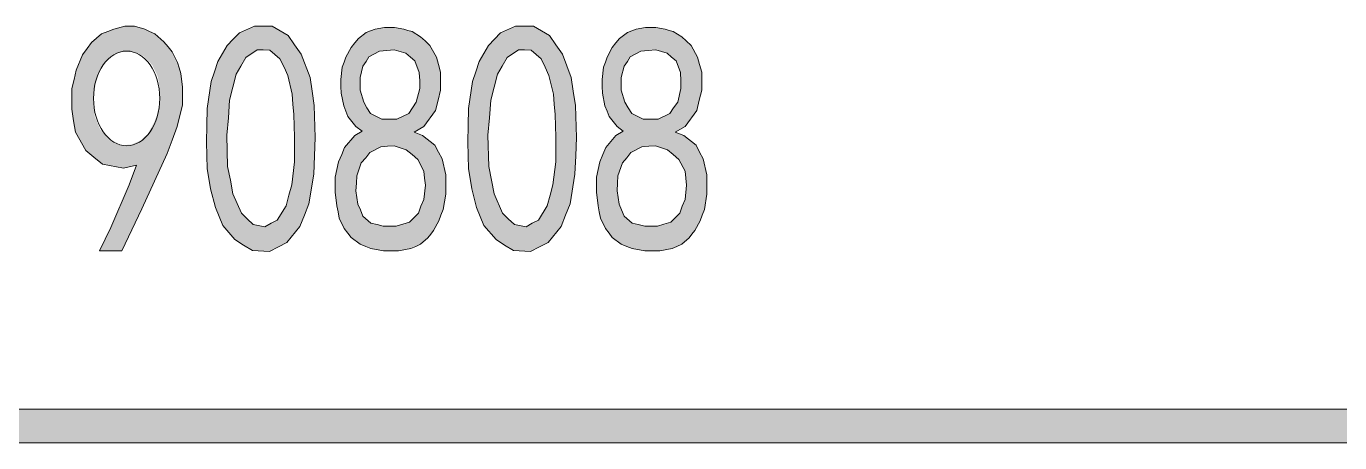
# Model space of a CAD drawing. Header units: millimetres. Extents: x 0 to 586, y 0 to 414.
# Drawn here: x 559.43 to 570.83, y 36.39 to 40.01 of the extents above; entities that cross this region are included whole.
import ezdxf

# ---------------------------------------------------------------- set-up
doc = ezdxf.new("R2010")
doc.units = ezdxf.units.MM

msp = doc.modelspace()

# ---------------------------------------------------------------- hatches: boundary and pattern name
h = msp.add_hatch(color=0)
h.paths.add_polyline_path([(560.062944, 38.054139), (560.161722, 38.25875), (560.320472, 38.629167), (560.383972, 38.7985), (560.271083, 38.773806), (560.087639, 38.809083), (560.013556, 38.869056), (559.943, 38.9255), (559.854806, 39.08425), (559.837167, 39.183028), (559.823056, 39.285333), (559.823056, 39.46525), (559.840694, 39.542861), (559.858333, 39.624), (559.914778, 39.758056), (559.953583, 39.810972), (559.992389, 39.863889), (560.080583, 39.937972), (560.1335, 39.959139), (560.186417, 39.980306), (560.281667, 40.005), (560.324, 40.005), (560.366333, 40.005), (560.454528, 39.980306), (560.496861, 39.959139), (560.542722, 39.937972), (560.620333, 39.870944), (560.659139, 39.825083), (560.694417, 39.78275), (560.740278, 39.691028), (560.754389, 39.645167), (560.7685, 39.595778), (560.782611, 39.475833), (560.782611, 39.40175), (560.782611, 39.324139), (560.73675, 39.133639), (560.694417, 39.017222), (560.648556, 38.900806), (560.429833, 38.421028), (560.256972, 38.054139)])
h.paths.add_polyline_path([(560.013556, 39.295917), (560.020611, 39.221833), (560.07, 39.105417), (560.112333, 39.056028), (560.154667, 39.010167), (560.246389, 38.967833), (560.295778, 38.974889), (560.341639, 38.978417), (560.41925, 39.013694), (560.447472, 39.041917), (560.479222, 39.066611), (560.532139, 39.161861), (560.560361, 39.228889), (560.578, 39.313556), (560.585056, 39.454667), (560.578, 39.511111), (560.567417, 39.571083), (560.521556, 39.666333), (560.486278, 39.705139), (560.447472, 39.743944), (560.366333, 39.78275), (560.320472, 39.78275), (560.295778, 39.789806), (560.225222, 39.772167), (560.182889, 39.751), (560.140556, 39.726306), (560.073528, 39.638111), (560.048833, 39.571083), (560.027667, 39.504056), (560.010028, 39.366472)])
h = msp.add_hatch(color=0)
h.paths.add_polyline_path([(560.994278, 39.144222), (560.997806, 39.292389), (561.033083, 39.525222), (561.061306, 39.609889), (561.089528, 39.698083), (561.170667, 39.839194), (561.223583, 39.892111), (561.2765, 39.948556), (561.407028, 40.005), (561.484639, 40.005), (561.56225, 40.005), (561.699833, 39.923861), (561.756278, 39.842722), (561.812722, 39.761583), (561.890333, 39.5605), (561.907972, 39.440556), (561.925611, 39.317083), (561.936194, 39.038389), (561.929139, 38.879639), (561.922083, 38.720889), (561.87975, 38.463361), (561.840944, 38.364583), (561.802139, 38.265806), (561.68925, 38.128222), (561.615167, 38.089417), (561.537556, 38.050611), (561.389389, 38.057667), (561.311778, 38.103528), (561.237694, 38.152917), (561.131861, 38.276389), (561.100111, 38.354), (561.068361, 38.431611), (561.026028, 38.593889), (561.011917, 38.682083), (560.997806, 38.76675), (560.99075, 38.999583)])
h.paths.add_polyline_path([(561.18125, 39.21125), (561.167139, 39.059556), (561.174194, 38.787917), (561.198889, 38.667972), (561.220056, 38.551556), (561.294139, 38.382222), (561.343528, 38.332833), (561.396444, 38.283444), (561.49875, 38.262278), (561.551667, 38.294028), (561.604583, 38.32225), (561.682194, 38.445722), (561.706889, 38.537444), (561.731583, 38.629167), (561.756278, 38.826722), (561.756278, 38.936083), (561.756278, 39.041917), (561.749222, 39.239472), (561.742167, 39.327667), (561.735111, 39.415861), (561.696306, 39.578139), (561.664556, 39.648694), (561.629278, 39.722778), (561.541083, 39.796861), (561.484639, 39.800389), (561.431722, 39.800389), (561.332944, 39.733361), (561.290611, 39.659278), (561.248278, 39.588722), (561.191833, 39.362944)])
h = msp.add_hatch(color=0)
h.paths.add_polyline_path([(562.109056, 38.629167), (562.109056, 38.696194), (562.137278, 38.826722), (562.1655, 38.890222), (562.190194, 38.953722), (562.278389, 39.056028), (562.341889, 39.094833), (562.288972, 39.133639), (562.218417, 39.221833), (562.200778, 39.267694), (562.183139, 39.313556), (562.161972, 39.422917), (562.158444, 39.482889), (562.158444, 39.542861), (562.169028, 39.648694), (562.186667, 39.694556), (562.200778, 39.736889), (562.246639, 39.821556), (562.278389, 39.860361), (562.310139, 39.899167), (562.377167, 39.952083), (562.415972, 39.966194), (562.454778, 39.980306), (562.535917, 39.994417), (562.581778, 39.994417), (562.624111, 39.994417), (562.70525, 39.980306), (562.740528, 39.969722), (562.775806, 39.959139), (562.849889, 39.913278), (562.888694, 39.878), (562.931028, 39.839194), (562.987472, 39.736889), (563.005111, 39.673389), (563.02275, 39.606361), (563.02275, 39.451139), (563.001583, 39.362944), (562.980417, 39.27475), (562.878111, 39.133639), (562.793444, 39.08425), (562.867528, 39.056028), (562.973361, 38.971361), (563.005111, 38.911389), (563.036861, 38.854944), (563.068611, 38.713833), (563.068611, 38.629167), (563.068611, 38.548028), (563.047444, 38.413972), (563.026278, 38.364583), (563.008639, 38.315194), (562.962778, 38.230528), (562.938083, 38.198778), (562.913389, 38.167028), (562.849889, 38.114111), (562.807556, 38.092944), (562.765222, 38.075306), (562.659389, 38.054139), (562.592361, 38.054139), (562.528861, 38.054139), (562.4195, 38.075306), (562.373639, 38.092944), (562.32425, 38.114111), (562.246639, 38.170556), (562.218417, 38.209361), (562.186667, 38.248167), (562.144333, 38.339889), (562.13375, 38.392806), (562.123167, 38.445722), (562.109056, 38.565667)])
h.paths.add_polyline_path([(562.2925, 38.643278), (562.288972, 38.57625), (562.306611, 38.459833), (562.327778, 38.410444), (562.348944, 38.357528), (562.4195, 38.294028), (562.472417, 38.283444), (562.525333, 38.269333), (562.638222, 38.269333), (562.694667, 38.286972), (562.754639, 38.304611), (562.83225, 38.382222), (562.853417, 38.442194), (562.878111, 38.502167), (562.892222, 38.625639), (562.885167, 38.685611), (562.878111, 38.745583), (562.825194, 38.847889), (562.775806, 38.890222), (562.726417, 38.932556), (562.620583, 38.967833), (562.564139, 38.964306), (562.504167, 38.95725), (562.408917, 38.907861), (562.373639, 38.862), (562.334833, 38.819667), (562.296028, 38.706778)])
h.paths.add_polyline_path([(562.32425, 39.504056), (562.32425, 39.451139), (562.356, 39.345306), (562.384222, 39.295917), (562.415972, 39.246528), (562.51475, 39.197139), (562.581778, 39.197139), (562.645278, 39.197139), (562.747583, 39.246528), (562.779333, 39.295917), (562.811083, 39.345306), (562.842833, 39.46525), (562.842833, 39.532278), (562.839306, 39.602833), (562.8005, 39.705139), (562.761694, 39.736889), (562.722889, 39.772167), (562.620583, 39.800389), (562.557083, 39.793333), (562.493583, 39.789806), (562.401861, 39.740417), (562.377167, 39.698083), (562.348944, 39.659278), (562.32425, 39.5605)])
h = msp.add_hatch(color=0)
h.paths.add_polyline_path([(563.262639, 39.144222), (563.266167, 39.292389), (563.301444, 39.525222), (563.329667, 39.609889), (563.357889, 39.698083), (563.439028, 39.839194), (563.491944, 39.892111), (563.544861, 39.948556), (563.675389, 40.005), (563.753, 40.005), (563.830611, 40.005), (563.968194, 39.923861), (564.024639, 39.842722), (564.081083, 39.761583), (564.158694, 39.5605), (564.176333, 39.440556), (564.193972, 39.317083), (564.204556, 39.038389), (564.1975, 38.879639), (564.190444, 38.720889), (564.148111, 38.463361), (564.109306, 38.364583), (564.0705, 38.265806), (563.957611, 38.128222), (563.883528, 38.089417), (563.805917, 38.050611), (563.65775, 38.057667), (563.580139, 38.103528), (563.506056, 38.152917), (563.400222, 38.276389), (563.368472, 38.354), (563.336722, 38.431611), (563.294389, 38.593889), (563.280278, 38.682083), (563.266167, 38.76675), (563.259111, 38.999583)])
h.paths.add_polyline_path([(563.449611, 39.21125), (563.4355, 39.059556), (563.442556, 38.787917), (563.46725, 38.667972), (563.488417, 38.551556), (563.5625, 38.382222), (563.611889, 38.332833), (563.664806, 38.283444), (563.767111, 38.262278), (563.820028, 38.294028), (563.872944, 38.32225), (563.950556, 38.445722), (563.97525, 38.537444), (563.999944, 38.629167), (564.024639, 38.826722), (564.024639, 38.936083), (564.024639, 39.041917), (564.017583, 39.239472), (564.010528, 39.327667), (564.003472, 39.415861), (563.964667, 39.578139), (563.932917, 39.648694), (563.897639, 39.722778), (563.809444, 39.796861), (563.753, 39.800389), (563.700083, 39.800389), (563.601306, 39.733361), (563.558972, 39.659278), (563.516639, 39.588722), (563.460194, 39.362944)])
h = msp.add_hatch(color=0)
h.paths.add_polyline_path([(564.377417, 38.629167), (564.377417, 38.696194), (564.405639, 38.826722), (564.433861, 38.890222), (564.458556, 38.953722), (564.54675, 39.056028), (564.61025, 39.094833), (564.557333, 39.133639), (564.486778, 39.221833), (564.469139, 39.267694), (564.4515, 39.313556), (564.430333, 39.422917), (564.426806, 39.482889), (564.426806, 39.542861), (564.437389, 39.648694), (564.455028, 39.694556), (564.469139, 39.736889), (564.515, 39.821556), (564.54675, 39.860361), (564.5785, 39.899167), (564.645528, 39.952083), (564.684333, 39.966194), (564.723139, 39.980306), (564.804278, 39.994417), (564.850139, 39.994417), (564.892472, 39.994417), (564.973611, 39.980306), (565.008889, 39.969722), (565.044167, 39.959139), (565.11825, 39.913278), (565.157056, 39.878), (565.199389, 39.839194), (565.255833, 39.736889), (565.273472, 39.673389), (565.291111, 39.606361), (565.291111, 39.451139), (565.269944, 39.362944), (565.248778, 39.27475), (565.146472, 39.133639), (565.061806, 39.08425), (565.135889, 39.056028), (565.241722, 38.971361), (565.273472, 38.911389), (565.305222, 38.854944), (565.336972, 38.713833), (565.336972, 38.629167), (565.336972, 38.548028), (565.315806, 38.413972), (565.294639, 38.364583), (565.277, 38.315194), (565.231139, 38.230528), (565.206444, 38.198778), (565.18175, 38.167028), (565.11825, 38.114111), (565.075917, 38.092944), (565.033583, 38.075306), (564.92775, 38.054139), (564.860722, 38.054139), (564.797222, 38.054139), (564.687861, 38.075306), (564.642, 38.092944), (564.592611, 38.114111), (564.515, 38.170556), (564.486778, 38.209361), (564.455028, 38.248167), (564.412694, 38.339889), (564.402111, 38.392806), (564.391528, 38.445722), (564.377417, 38.565667)])
h.paths.add_polyline_path([(564.560861, 38.643278), (564.557333, 38.57625), (564.574972, 38.459833), (564.596139, 38.410444), (564.617306, 38.357528), (564.687861, 38.294028), (564.740778, 38.283444), (564.797222, 38.269333), (564.906583, 38.269333), (564.963028, 38.286972), (565.023, 38.304611), (565.100611, 38.382222), (565.121778, 38.442194), (565.146472, 38.502167), (565.160583, 38.625639), (565.153528, 38.685611), (565.146472, 38.745583), (565.093556, 38.847889), (565.044167, 38.890222), (564.994778, 38.932556), (564.888944, 38.967833), (564.8325, 38.964306), (564.772528, 38.95725), (564.677278, 38.907861), (564.642, 38.862), (564.603194, 38.819667), (564.564389, 38.706778)])
h.paths.add_polyline_path([(564.592611, 39.504056), (564.592611, 39.451139), (564.624361, 39.345306), (564.652583, 39.295917), (564.684333, 39.246528), (564.783111, 39.197139), (564.850139, 39.197139), (564.913639, 39.197139), (565.015944, 39.246528), (565.047694, 39.295917), (565.082972, 39.345306), (565.111194, 39.46525), (565.111194, 39.532278), (565.107667, 39.602833), (565.068861, 39.705139), (565.030056, 39.736889), (564.99125, 39.772167), (564.892472, 39.800389), (564.825444, 39.793333), (564.761944, 39.789806), (564.670222, 39.740417), (564.645528, 39.698083), (564.617306, 39.659278), (564.592611, 39.5605)])
h = msp.add_hatch(color=0)
h.dxf.hatch_style = 2
h.paths.add_polyline_path([(575.772139, 36.681833), (575.772139, 36.389028), (541.390417, 36.389028), (541.390417, 36.681833)])

# ---------------------------------------------------------------- linework, layer by layer
at = {"color": 0, "lineweight": 0}
for points in [[(560.062944, 38.054139), (560.161722, 38.25875), (560.320472, 38.629167), (560.383972, 38.7985), (560.271083, 38.773806), (560.087639, 38.809083), (560.013556, 38.869056), (559.943, 38.9255), (559.854806, 39.08425), (559.837167, 39.183028), (559.823056, 39.285333), (559.823056, 39.46525), (559.840694, 39.542861), (559.858333, 39.624), (559.914778, 39.758056), (559.953583, 39.810972), (559.992389, 39.863889), (560.080583, 39.937972), (560.1335, 39.959139), (560.186417, 39.980306), (560.281667, 40.005), (560.324, 40.005), (560.366333, 40.005), (560.454528, 39.980306), (560.496861, 39.959139), (560.542722, 39.937972), (560.620333, 39.870944), (560.659139, 39.825083), (560.694417, 39.78275), (560.740278, 39.691028), (560.754389, 39.645167), (560.7685, 39.595778), (560.782611, 39.475833), (560.782611, 39.40175), (560.782611, 39.324139), (560.73675, 39.133639), (560.694417, 39.017222), (560.648556, 38.900806), (560.429833, 38.421028), (560.256972, 38.054139)], [(560.994278, 39.144222), (560.997806, 39.292389), (561.033083, 39.525222), (561.061306, 39.609889), (561.089528, 39.698083), (561.170667, 39.839194), (561.223583, 39.892111), (561.2765, 39.948556), (561.407028, 40.005), (561.484639, 40.005), (561.56225, 40.005), (561.699833, 39.923861), (561.756278, 39.842722), (561.812722, 39.761583), (561.890333, 39.5605), (561.907972, 39.440556), (561.925611, 39.317083), (561.936194, 39.038389), (561.929139, 38.879639), (561.922083, 38.720889), (561.87975, 38.463361), (561.840944, 38.364583), (561.802139, 38.265806), (561.68925, 38.128222), (561.615167, 38.089417), (561.537556, 38.050611), (561.389389, 38.057667), (561.311778, 38.103528), (561.237694, 38.152917), (561.131861, 38.276389), (561.100111, 38.354), (561.068361, 38.431611), (561.026028, 38.593889), (561.011917, 38.682083), (560.997806, 38.76675), (560.99075, 38.999583)], [(562.109056, 38.629167), (562.109056, 38.696194), (562.137278, 38.826722), (562.1655, 38.890222), (562.190194, 38.953722), (562.278389, 39.056028), (562.341889, 39.094833), (562.288972, 39.133639), (562.218417, 39.221833), (562.200778, 39.267694), (562.183139, 39.313556), (562.161972, 39.422917), (562.158444, 39.482889), (562.158444, 39.542861), (562.169028, 39.648694), (562.186667, 39.694556), (562.200778, 39.736889), (562.246639, 39.821556), (562.278389, 39.860361), (562.310139, 39.899167), (562.377167, 39.952083), (562.415972, 39.966194), (562.454778, 39.980306), (562.535917, 39.994417), (562.581778, 39.994417), (562.624111, 39.994417), (562.70525, 39.980306), (562.740528, 39.969722), (562.775806, 39.959139), (562.849889, 39.913278), (562.888694, 39.878), (562.931028, 39.839194), (562.987472, 39.736889), (563.005111, 39.673389), (563.02275, 39.606361), (563.02275, 39.451139), (563.001583, 39.362944), (562.980417, 39.27475), (562.878111, 39.133639), (562.793444, 39.08425), (562.867528, 39.056028), (562.973361, 38.971361), (563.005111, 38.911389), (563.036861, 38.854944), (563.068611, 38.713833), (563.068611, 38.629167), (563.068611, 38.548028), (563.047444, 38.413972), (563.026278, 38.364583), (563.008639, 38.315194), (562.962778, 38.230528), (562.938083, 38.198778), (562.913389, 38.167028), (562.849889, 38.114111), (562.807556, 38.092944), (562.765222, 38.075306), (562.659389, 38.054139), (562.592361, 38.054139), (562.528861, 38.054139), (562.4195, 38.075306), (562.373639, 38.092944), (562.32425, 38.114111), (562.246639, 38.170556), (562.218417, 38.209361), (562.186667, 38.248167), (562.144333, 38.339889), (562.13375, 38.392806), (562.123167, 38.445722), (562.109056, 38.565667)], [(563.262639, 39.144222), (563.266167, 39.292389), (563.301444, 39.525222), (563.329667, 39.609889), (563.357889, 39.698083), (563.439028, 39.839194), (563.491944, 39.892111), (563.544861, 39.948556), (563.675389, 40.005), (563.753, 40.005), (563.830611, 40.005), (563.968194, 39.923861), (564.024639, 39.842722), (564.081083, 39.761583), (564.158694, 39.5605), (564.176333, 39.440556), (564.193972, 39.317083), (564.204556, 39.038389), (564.1975, 38.879639), (564.190444, 38.720889), (564.148111, 38.463361), (564.109306, 38.364583), (564.0705, 38.265806), (563.957611, 38.128222), (563.883528, 38.089417), (563.805917, 38.050611), (563.65775, 38.057667), (563.580139, 38.103528), (563.506056, 38.152917), (563.400222, 38.276389), (563.368472, 38.354), (563.336722, 38.431611), (563.294389, 38.593889), (563.280278, 38.682083), (563.266167, 38.76675), (563.259111, 38.999583)], [(564.377417, 38.629167), (564.377417, 38.696194), (564.405639, 38.826722), (564.433861, 38.890222), (564.458556, 38.953722), (564.54675, 39.056028), (564.61025, 39.094833), (564.557333, 39.133639), (564.486778, 39.221833), (564.469139, 39.267694), (564.4515, 39.313556), (564.430333, 39.422917), (564.426806, 39.482889), (564.426806, 39.542861), (564.437389, 39.648694), (564.455028, 39.694556), (564.469139, 39.736889), (564.515, 39.821556), (564.54675, 39.860361), (564.5785, 39.899167), (564.645528, 39.952083), (564.684333, 39.966194), (564.723139, 39.980306), (564.804278, 39.994417), (564.850139, 39.994417), (564.892472, 39.994417), (564.973611, 39.980306), (565.008889, 39.969722), (565.044167, 39.959139), (565.11825, 39.913278), (565.157056, 39.878), (565.199389, 39.839194), (565.255833, 39.736889), (565.273472, 39.673389), (565.291111, 39.606361), (565.291111, 39.451139), (565.269944, 39.362944), (565.248778, 39.27475), (565.146472, 39.133639), (565.061806, 39.08425), (565.135889, 39.056028), (565.241722, 38.971361), (565.273472, 38.911389), (565.305222, 38.854944), (565.336972, 38.713833), (565.336972, 38.629167), (565.336972, 38.548028), (565.315806, 38.413972), (565.294639, 38.364583), (565.277, 38.315194), (565.231139, 38.230528), (565.206444, 38.198778), (565.18175, 38.167028), (565.11825, 38.114111), (565.075917, 38.092944), (565.033583, 38.075306), (564.92775, 38.054139), (564.860722, 38.054139), (564.797222, 38.054139), (564.687861, 38.075306), (564.642, 38.092944), (564.592611, 38.114111), (564.515, 38.170556), (564.486778, 38.209361), (564.455028, 38.248167), (564.412694, 38.339889), (564.402111, 38.392806), (564.391528, 38.445722), (564.377417, 38.565667)], [(561.18125, 39.21125), (561.167139, 39.059556), (561.174194, 38.787917), (561.198889, 38.667972), (561.220056, 38.551556), (561.294139, 38.382222), (561.343528, 38.332833), (561.396444, 38.283444), (561.49875, 38.262278), (561.551667, 38.294028), (561.604583, 38.32225), (561.682194, 38.445722), (561.706889, 38.537444), (561.731583, 38.629167), (561.756278, 38.826722), (561.756278, 38.936083), (561.756278, 39.041917), (561.749222, 39.239472), (561.742167, 39.327667), (561.735111, 39.415861), (561.696306, 39.578139), (561.664556, 39.648694), (561.629278, 39.722778), (561.541083, 39.796861), (561.484639, 39.800389), (561.431722, 39.800389), (561.332944, 39.733361), (561.290611, 39.659278), (561.248278, 39.588722), (561.191833, 39.362944)], [(562.32425, 39.504056), (562.32425, 39.451139), (562.356, 39.345306), (562.384222, 39.295917), (562.415972, 39.246528), (562.51475, 39.197139), (562.581778, 39.197139), (562.645278, 39.197139), (562.747583, 39.246528), (562.779333, 39.295917), (562.811083, 39.345306), (562.842833, 39.46525), (562.842833, 39.532278), (562.839306, 39.602833), (562.8005, 39.705139), (562.761694, 39.736889), (562.722889, 39.772167), (562.620583, 39.800389), (562.557083, 39.793333), (562.493583, 39.789806), (562.401861, 39.740417), (562.377167, 39.698083), (562.348944, 39.659278), (562.32425, 39.5605)], [(563.449611, 39.21125), (563.4355, 39.059556), (563.442556, 38.787917), (563.46725, 38.667972), (563.488417, 38.551556), (563.5625, 38.382222), (563.611889, 38.332833), (563.664806, 38.283444), (563.767111, 38.262278), (563.820028, 38.294028), (563.872944, 38.32225), (563.950556, 38.445722), (563.97525, 38.537444), (563.999944, 38.629167), (564.024639, 38.826722), (564.024639, 38.936083), (564.024639, 39.041917), (564.017583, 39.239472), (564.010528, 39.327667), (564.003472, 39.415861), (563.964667, 39.578139), (563.932917, 39.648694), (563.897639, 39.722778), (563.809444, 39.796861), (563.753, 39.800389), (563.700083, 39.800389), (563.601306, 39.733361), (563.558972, 39.659278), (563.516639, 39.588722), (563.460194, 39.362944)], [(564.592611, 39.504056), (564.592611, 39.451139), (564.624361, 39.345306), (564.652583, 39.295917), (564.684333, 39.246528), (564.783111, 39.197139), (564.850139, 39.197139), (564.913639, 39.197139), (565.015944, 39.246528), (565.047694, 39.295917), (565.082972, 39.345306), (565.111194, 39.46525), (565.111194, 39.532278), (565.107667, 39.602833), (565.068861, 39.705139), (565.030056, 39.736889), (564.99125, 39.772167), (564.892472, 39.800389), (564.825444, 39.793333), (564.761944, 39.789806), (564.670222, 39.740417), (564.645528, 39.698083), (564.617306, 39.659278), (564.592611, 39.5605)], [(562.2925, 38.643278), (562.288972, 38.57625), (562.306611, 38.459833), (562.327778, 38.410444), (562.348944, 38.357528), (562.4195, 38.294028), (562.472417, 38.283444), (562.525333, 38.269333), (562.638222, 38.269333), (562.694667, 38.286972), (562.754639, 38.304611), (562.83225, 38.382222), (562.853417, 38.442194), (562.878111, 38.502167), (562.892222, 38.625639), (562.885167, 38.685611), (562.878111, 38.745583), (562.825194, 38.847889), (562.775806, 38.890222), (562.726417, 38.932556), (562.620583, 38.967833), (562.564139, 38.964306), (562.504167, 38.95725), (562.408917, 38.907861), (562.373639, 38.862), (562.334833, 38.819667), (562.296028, 38.706778)], [(564.560861, 38.643278), (564.557333, 38.57625), (564.574972, 38.459833), (564.596139, 38.410444), (564.617306, 38.357528), (564.687861, 38.294028), (564.740778, 38.283444), (564.797222, 38.269333), (564.906583, 38.269333), (564.963028, 38.286972), (565.023, 38.304611), (565.100611, 38.382222), (565.121778, 38.442194), (565.146472, 38.502167), (565.160583, 38.625639), (565.153528, 38.685611), (565.146472, 38.745583), (565.093556, 38.847889), (565.044167, 38.890222), (564.994778, 38.932556), (564.888944, 38.967833), (564.8325, 38.964306), (564.772528, 38.95725), (564.677278, 38.907861), (564.642, 38.862), (564.603194, 38.819667), (564.564389, 38.706778)], [(575.772139, 36.681833), (575.772139, 36.389028), (541.390417, 36.389028), (541.390417, 36.681833)]]:
    msp.add_lwpolyline(points, close=True, dxfattribs=at)
msp.add_ellipse((560.297542, 39.378819), major_axis=(0, 0.410986), ratio=0.699571, start_param=0, end_param=6.283185, dxfattribs=at)

doc.saveas('drawing.dxf')
